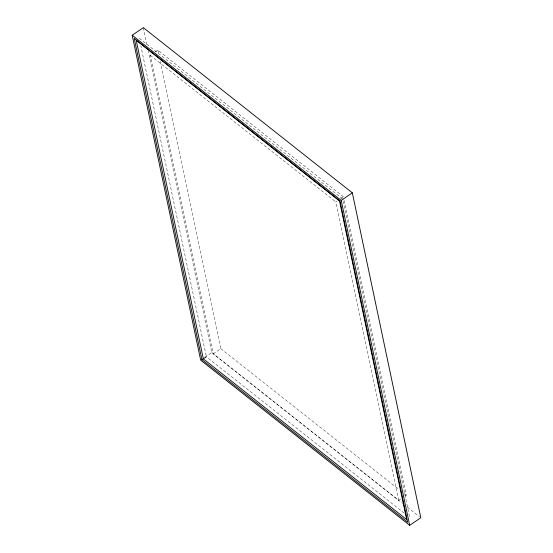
<?xml version="1.0" encoding="UTF-8"?>
<svg xmlns="http://www.w3.org/2000/svg" width="553" height="553" viewBox="0 0 553 553"><rect width="100%" height="100%" fill="white"/><g stroke="black" fill="none" stroke-linecap="round" stroke-linejoin="round"><path stroke-width="0.41" stroke-dasharray="2.77 2.07" d="M400.718 499.006L398.658 500.417L213.216 353.865L150.305 55.348L152.372 53.931M155.123 52.051L157.882 50.164L343.323 196.716L343.855 199.246M398.658 500.417L335.747 201.893L337.123 200.953M340.565 198.596L343.323 196.716M204.831 357.314L211.778 352.565L148.287 51.277M203.345 358.883L206.38 356.809L140.849 45.871M213.216 353.865L220.785 348.687L160.19 61.127M404.851 496.179L406.227 495.239L344.028 200.089M204.465 358.019L206.38 356.809L404.291 513.219M139.252 38.261L342.584 198.956L409.711 517.497M150.305 55.348L335.747 201.893M220.785 348.687L398.782 489.357M404.202 493.635L406.227 495.239M211.778 352.565L402.501 503.292M407.25 507.039L419.45 516.682M157.882 50.164L158.766 54.381M143.303 27.65L146.863 44.53"/><path stroke-width="0.83" d="M132.195 35.247L143.303 27.65L352.33 192.838L420.805 517.753L409.697 525.35L200.67 360.162L132.195 35.247L341.222 200.435L409.697 525.35M341.222 200.435L352.33 192.838M201.907 359.63L134.206 38.351L339.977 200.967L407.685 522.246L201.907 359.63L203.822 358.42M339.556 201.022L136.218 40.334L203.345 358.883L406.683 519.571L339.556 201.022"/></g></svg>
